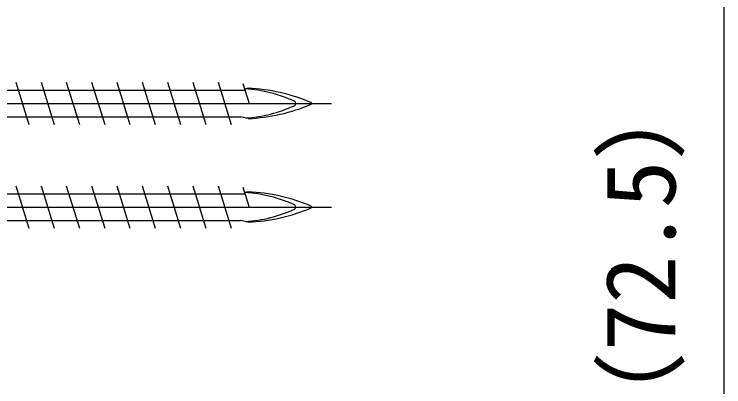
# Model space of a CAD drawing. Units: millimetres, scale not verified. Extents: x -525 to 525, y -783 to 779.
# Drawn here: x 217.7 to 306.9, y 62.9 to 109.7 of the extents above; entities that cross this region are included whole.
import ezdxf
from ezdxf.enums import TextEntityAlignment as Align

# ---------------------------------------------------------------- set-up
doc = ezdxf.new("R2010")
doc.units = ezdxf.units.MM
doc.header["$LTSCALE"] = 4
doc.layers.add('0-5_YKK_13', color=4, linetype='Continuous')
doc.layers.add('0-7_YKK_D', color=6, linetype='Continuous')
doc.styles.add('ＭＳ ゴシック', font='')
doc.styles.get('ＭＳ ゴシック').set_extended_font_data('MS Gothic')

msp = doc.modelspace()

# ---------------------------------------------------------------- linework, layer by layer
at = {"layer": '0-5_YKK_13'}
for p, q in [((217.902, 101.15), (219.544, 95.85)), ((221.082, 101.15), (222.724, 95.85)), ((224.262, 101.15), (225.904, 95.85)), ((227.442, 101.15), (229.084, 95.85)), ((230.622, 101.15), (232.264, 95.85)), ((233.802, 101.15), (235.444, 95.85)), ((236.982, 101.15), (238.624, 95.85)), ((240.162, 101.15), (241.804, 95.85)), ((243.342, 101.15), (244.984, 95.85)), ((246.441, 101.011), (247.219, 98.5)), ((195.944, 100.175), (246.7, 100.175)), ((247.093, 100.4), (246.66, 100.306)), ((152.593, 98.5), (257.593, 98.5)), ((193.925, 96.825), (246.144, 96.825)), ((247.093, 96.6), (246.144, 96.825)), ((217.902, 88.15), (219.544, 82.85)), ((221.082, 88.15), (222.724, 82.85)), ((224.262, 88.15), (225.904, 82.85)), ((227.442, 88.15), (229.084, 82.85)), ((230.622, 88.15), (232.264, 82.85)), ((233.802, 88.15), (235.444, 82.85)), ((236.982, 88.15), (238.624, 82.85)), ((240.162, 88.15), (241.804, 82.85)), ((243.342, 88.15), (244.984, 82.85)), ((246.441, 88.011), (247.219, 85.5)), ((247.093, 87.4), (246.66, 87.306)), ((247.093, 87.4), (246.66, 87.306)), ((195.944, 87.175), (246.7, 87.175)), ((152.593, 85.5), (257.593, 85.5)), ((193.925, 83.825), (246.144, 83.825)), ((247.093, 83.6), (246.144, 83.825))]:
    msp.add_line(p, q, dxfattribs=at)
for centre, radius, start, end in [((245.589, 82.615), 17.748, 65.60689, 86.19629), ((246.146, 77.784), 22.635, 66.89336, 87.60385), ((245.589, 114.384), 17.748, 273.82521, 294.39311), ((246.146, 119.216), 22.635, 272.39615, 293.10664), ((252.781, 98.5), 0.312, 296.38444, 63.61556), ((254.976, 98.5), 0.117, 297.35017, 62.64983), ((246.146, 64.784), 22.635, 66.89336, 87.60385), ((245.589, 69.615), 17.748, 65.60689, 86.19629), ((252.781, 85.5), 0.312, 296.38444, 63.61556), ((254.976, 85.5), 0.117, 297.35017, 62.64983), ((245.589, 101.384), 17.748, 273.82521, 294.39311), ((246.146, 106.216), 22.635, 272.39615, 293.10664)]:
    msp.add_arc(centre, radius, start, end, dxfattribs=at)
at = {"layer": '0-7_YKK_D'}
msp.add_line((306.876, 115.2), (306.876, 42.7), dxfattribs=at)

# ---------------------------------------------------------------- texts
at = {"layer": '0-7_YKK_D', "style": 'ＭＳ ゴシック'}
msp.add_text('（72.5）', height=8.798, rotation=90, dxfattribs=at).set_placement((303.444, 55.393), align=Align.BOTTOM_LEFT)

doc.saveas('drawing.dxf')
